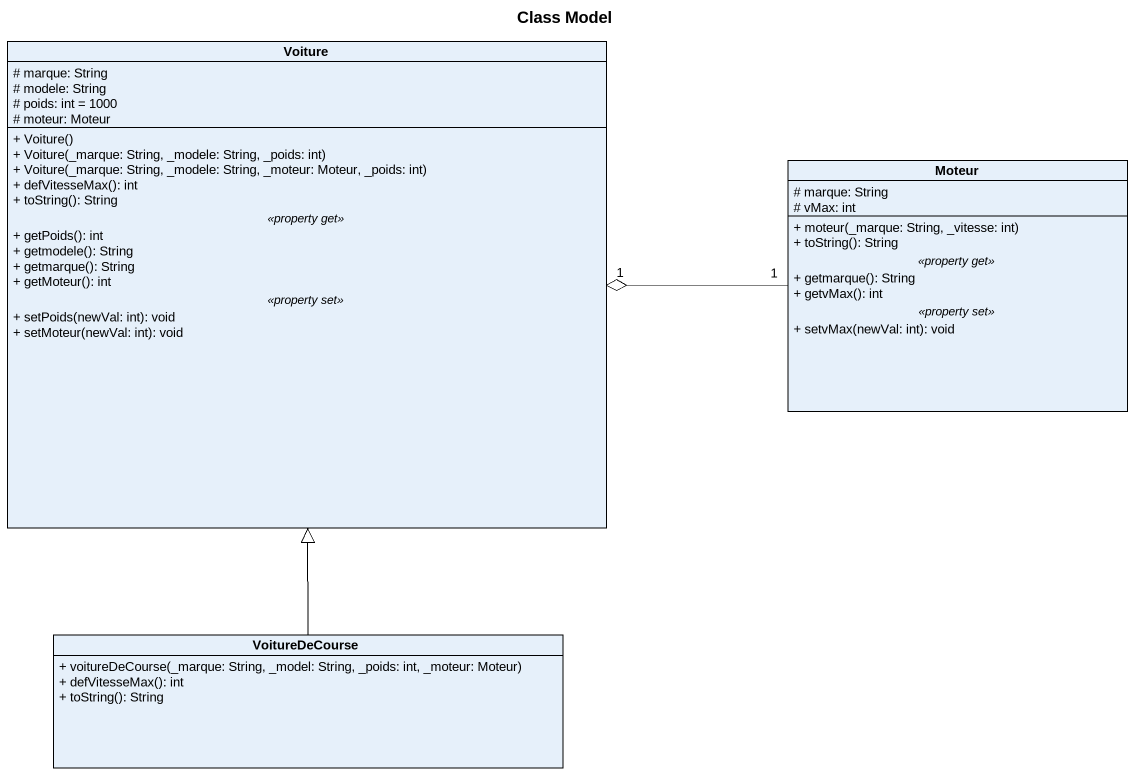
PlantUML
@startuml
title Class Model
hide circle
hide empty members
skinparam classAttributeIconSize 0
class Voiture {
  # marque: String
  # modele: String
  # poids: int = 1000
  # moteur: Moteur
  --
  + Voiture()
  + Voiture(_marque: String, _modele: String, _poids: int)
  + Voiture(_marque: String, _modele: String, _moteur: Moteur, _poids: int)
  + defVitesseMax(): int
  + toString(): String
  .. <<property get>> ..
  + getPoids(): int
  + getmodele(): String
  + getmarque(): String
  + getMoteur(): int
  .. <<property set>> ..
  + setPoids(newVal: int): void
  + setMoteur(newVal: int): void
}
class Moteur {
  # marque: String
  # vMax: int
  --
  + moteur(_marque: String, _vitesse: int)
  + toString(): String
  .. <<property get>> ..
  + getmarque(): String
  + getvMax(): int
  .. <<property set>> ..
  + setvMax(newVal: int): void
}
class VoitureDeCourse {
  + voitureDeCourse(_marque: String, _model: String, _poids: int, _moteur: Moteur)
  + defVitesseMax(): int
  + toString(): String
}
Moteur "1" -left-o "1" Voiture
VoitureDeCourse -up-|> Voiture
@enduml
